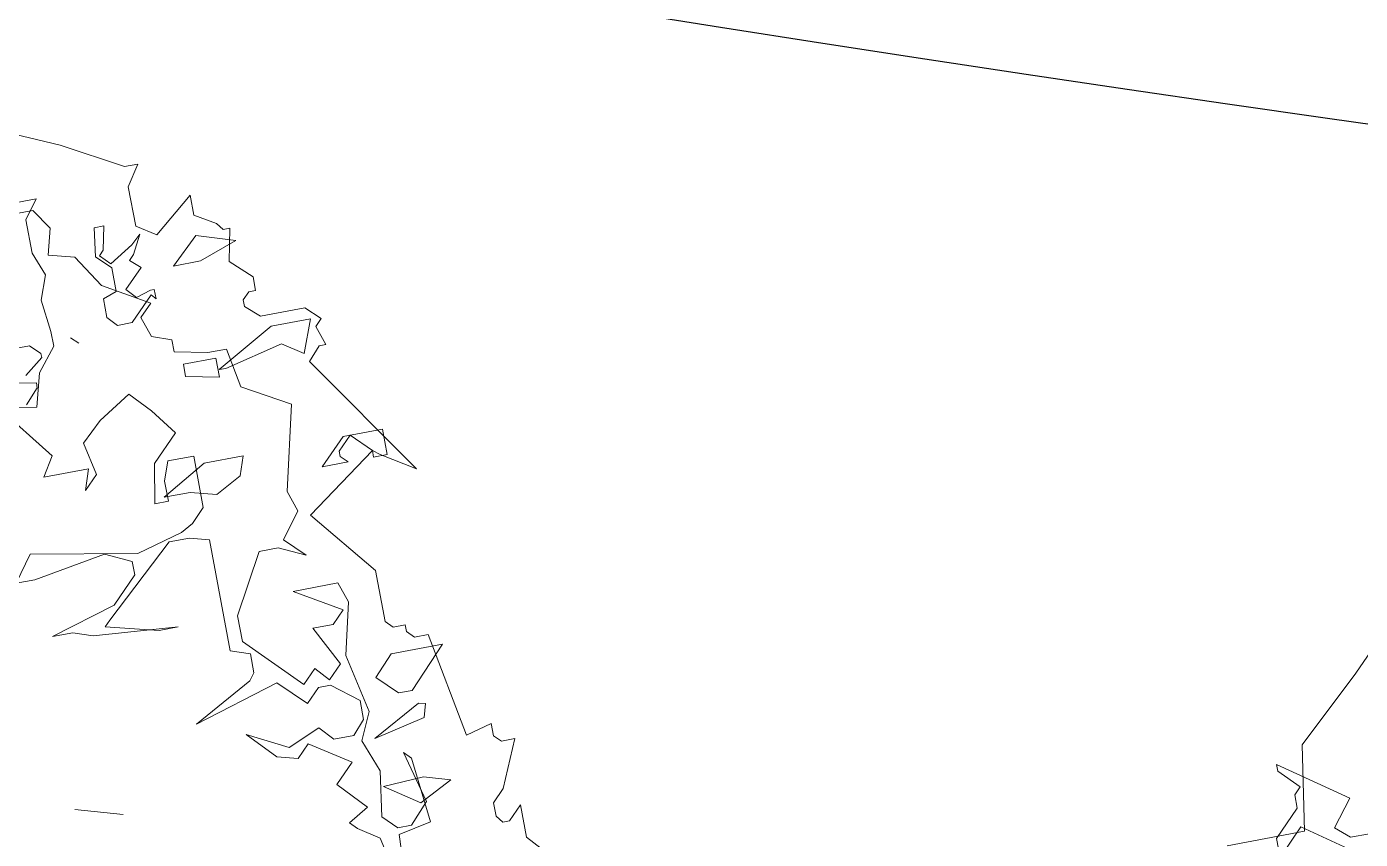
# Model space of a CAD drawing. Header units: millimetres. Extents: x 1418 to 1811, y 1796 to 1956.
# Drawn here: x 1480.551 to 1481.692, y 1863.502 to 1864.197 of the extents above; entities that cross this region are included whole.
import ezdxf

# ---------------------------------------------------------------- set-up
doc = ezdxf.new("R2010")
doc.units = ezdxf.units.MM
doc.layers.add('ARBRE', color=251, linetype='Continuous', lineweight=13)
doc.layers.add('VEGETAIS', color=3, linetype='Continuous')

# ---------------------------------------------------------------- blocks, each defined once
blk = doc.blocks.new('WMF26', base_point=(0, 0.0008))
at = {"color": 85}
for points in [[(11.165, -10.8381), (10.75, -10.8381), (10.6776, -11.2893), (10.3277, -11.6096), (10.2264, -11.7108)], [(2.7169, -11.2893), (2.2584, -11.0851), (1.9455, -10.9106), (1.873, -10.9106), (1.9455, -10.8019), (1.9455, -10.5903), (1.8434, -10.5245), (1.6326, -10.699), (1.6326, -10.5903), (1.5231, -10.5245), (1.4943, -10.4882), (1.4581, -10.4882), (1.4943, -10.3145), (1.3848, -10.2116), (1.3848, -10.1391), (1.4219, -10.1391), (1.4581, -10.1029), (1.4581, -10.0667), (1.3848, -10.0008), (1.1452, -10.0008), (1.072, -9.9284), (1.1082, -9.8921), (1.072, -9.7892), (1.1082, -9.7892), (1.1749, -9.7168), (0.7237, -9.0548), (0.8974, -9.1643), (0.9345, -9.1931), (1.3198, -8.9165), (1.0357, -8.5666), (1.0357, -8.2908), (0.9995, -8.2546), (0.9345, -8.2546), (0.9345, -8.2183), (0.8974, -8.1813), (0.825, -8.1813), (0.7237, -7.6214), (0.5846, -7.6577), (0.5846, -7.5918), (0.5483, -7.5556), (0.4759, -7.5556), (0.5846, -7.3078), (0.6496, -7.2427), (0.6496, -7.1703), (0.6208, -7.1332), (0.5846, -7.1332), (0.5121, -7.2065), (0.5121, -7.0319), (0.4462, -6.9595)]]:
    blk.add_lwpolyline(points, dxfattribs=at)
at = {"color": 63}
for points in [[(2.6692, -10.7723), (2.465, -10.7723), (2.3926, -10.6628), (2.4288, -10.5245), (2.2913, -10.4882), (2.1818, -10.3145), (1.9414, -10.1754), (2.0072, -10.1103), (1.971, -10.0008), (1.8689, -9.9646), (1.8689, -9.8996), (1.6944, -9.8625), (1.5931, -9.8625), (1.5561, -9.6517), (1.3091, -9.5134), (1.4178, -9.0622), (1.3815, -8.9527), (1.4836, -8.8144), (1.3815, -8.7132), (1.5198, -8.7782), (1.6219, -8.7782), (1.7965, -8.4653), (1.7965, -8.327), (1.5198, -8.043), (1.4466, -8.1154), (1.3815, -8.043), (1.3091, -8.1154), (1.4178, -8.327), (1.3091, -8.327), (1.2432, -8.3929), (1.4836, -8.5378), (1.2432, -8.5378), (1.207, -8.4291), (1.2728, -8.1525), (1.207, -7.8396), (1.2728, -7.6939), (1.207, -7.5193), (1.2432, -7.2789), (1.1708, -7.2065), (1.0975, -7.2065), (0.9962, -7.3152), (1.0687, -7.5918), (1.0324, -7.5556), (0.9962, -7.2065), (1.1708, -7.1703), (1.207, -6.4054)], [(1.2432, -7.0319), (1.2728, -7.1703), (1.3815, -7.2427), (1.4178, -7.2789), (1.3091, -7.344), (1.4466, -7.4905), (1.3453, -7.5918), (1.5561, -7.7301), (1.6219, -7.6643), (1.7306, -7.6939), (1.8689, -7.8396), (1.6582, -7.7301), (1.4836, -7.8034), (1.4178, -7.7301), (1.3091, -7.7301), (1.2432, -7.8034), (1.2432, -7.9055), (1.3815, -8.0142), (1.4466, -8.0142), (1.5198, -7.9417), (1.6582, -8.0792), (2.1167, -7.9417), (1.7965, -8.1154), (1.7677, -8.1525), (1.7677, -8.2546), (1.8689, -8.2908), (1.8689, -8.8869), (1.971, -8.9165), (2.0805, -8.9165), (2.465, -8.5666), (2.4955, -8.5378), (2.2188, -8.4653), (2.1167, -8.4653), (2.5679, -8.5016), (2.6692, -8.5378), (2.7787, -8.5378), (2.4288, -8.6407), (2.2913, -8.7782), (2.2913, -8.8506), (2.4288, -8.9165), (2.8149, -8.8506), (2.9162, -8.8506), (2.8149, -8.989), (2.2551, -8.8869), (2.0072, -8.9527), (1.9414, -8.989), (1.8689, -9.0622), (1.8689, -9.3381), (2.0072, -9.3381), (2.0443, -9.2368), (2.0443, -9.1281), (2.1167, -9.1281), (2.0805, -9.3381), (1.9414, -9.4772), (2.0443, -9.6155), (2.1456, -9.7242), (2.3201, -9.6155), (2.4288, -9.5134), (2.3926, -9.3381), (2.465, -9.2656), (2.4288, -9.3751), (2.6692, -9.3751), (2.6041, -9.4772), (2.8437, -9.7892)], [(1.0283, -7.3135), (1.2053, -7.4354), (0.9888, -7.4469), (0.8497, -7.4049), (1.0283, -7.3135), (1.0283, -7.3135)], [(0.9271, -7.754), (1.2037, -7.6931), (0.9411, -7.8347), (0.9056, -7.8248), (0.9271, -7.754), (0.9271, -7.754)], [(1.8327, -9.8255), (1.6582, -9.8255), (1.6582, -9.7242), (1.8327, -9.7604), (1.8327, -9.8255), (1.8327, -9.8255)], [(2.3563, -10.037), (2.3926, -10.0733), (2.3563, -10.037), (2.3563, -10.037)]]:
    blk.add_lwpolyline(points, dxfattribs=at)
at = {"color": 106}
for points in [[(2.586, -7.5449), (2.833, -7.6173), (2.586, -7.5449), (2.586, -7.5449)], [(1.1386, -8.0092), (1.0357, -8.1179), (0.7599, -8.1179), (0.9633, -7.9071), (1.0357, -7.9071), (1.1386, -8.0092), (1.1386, -8.0092)], [(0.9345, -9.1931), (1.0357, -9.2944), (1.1082, -9.222), (1.1082, -9.1931), (1.072, -9.1569), (1.2111, -9.1569), (1.072, -9.2944), (0.8612, -9.2944), (0.8612, -9.1569), (0.9345, -9.1569), (0.9345, -9.1931), (0.9345, -9.1931)], [(2.0624, -9.1528), (1.822, -9.2911), (1.6112, -9.2911), (1.6475, -9.1899), (1.7858, -9.1166), (1.9233, -9.1528), (2.0624, -9.1528), (2.0624, -9.1528)], [(1.6162, -9.7629), (1.6524, -9.7629), (1.3395, -9.9382), (1.1279, -9.9382), (1.1938, -9.7629), (1.3033, -9.8353), (1.6162, -9.7629), (1.6162, -9.7629)], [(2.6881, -9.7678), (2.6149, -9.846), (2.6149, -9.8724), (2.74, -9.8946)], [(2.6618, -9.921), (2.5622, -9.9992), (2.5622, -10.0206), (2.6149, -10.0725), (2.74, -10.0725)], [(2.6149, -10.8299), (2.4354, -10.8299), (2.5095, -10.7303), (2.5095, -10.5508), (2.4617, -10.4248), (2.5095, -10.298), (2.4889, -10.1251), (2.4889, -10.0461), (2.5885, -9.921), (2.6354, -9.7464), (2.9137, -9.7942)], [(2.1843, -10.1441), (2.1843, -10.2437), (2.111, -10.27), (2.111, -10.3968), (2.1843, -10.4709), (2.1629, -10.6224), (2.111, -10.6224), (2.1373, -10.4965), (2.1629, -10.4709), (2.111, -10.4182), (1.9842, -10.4965), (1.9315, -10.5442), (1.9842, -10.4446), (2.0105, -10.4182), (1.9578, -10.3705), (2.0583, -10.27), (2.0105, -10.2182), (1.9315, -10.2437), (1.9109, -10.2437), (1.9109, -10.1918), (1.9315, -10.2182), (2.0583, -10.0922), (2.1373, -10.0922), (2.1843, -10.1441), (2.1843, -10.1441)], [(1.6425, -10.4833), (1.4383, -10.4182), (1.6425, -10.3458), (1.7882, -10.3458), (1.6425, -10.4833), (1.6425, -10.4833)], [(10.3425, -10.7616), (10.6191, -10.5137), (10.9024, -10.5137), (10.9024, -10.5862), (10.7278, -10.55), (10.6554, -10.6158), (10.517, -10.6883), (10.7649, -10.8637), (10.9024, -10.7245), (10.9024, -10.8266), (10.7649, -10.9649), (10.7649, -11.0374), (10.7278, -11.0736), (10.8299, -11.1765), (10.8299, -11.2127), (10.4808, -10.9649), (10.5903, -10.8266), (10.517, -10.7616), (10.4149, -10.7616)]]:
    blk.add_lwpolyline(points, dxfattribs=at)
blk = doc.blocks.new('T2_02')
at = {"xscale": 0.3499999999999943, "yscale": 0.3499999999999943, "zscale": 0.3499999999999943}
blk.add_blockref('WMF26', (-2.2399, 1.997), dxfattribs=at)

msp = doc.modelspace()

# ---------------------------------------------------------------- linework, layer by layer
at = {"layer": 'VEGETAIS'}
msp.add_spline([(1489.4134, 1863.9212), (1485.3832, 1860.7774), (1481.3427, 1862.3657), (1477.9137, 1859.3571), (1473.6925, 1864.3841), (1480.0596, 1864.3842), (1489.4134, 1863.9212)], degree=3, dxfattribs=at)

# ---------------------------------------------------------------- block references
at = {"layer": 'ARBRE', "xscale": 0.4621142716754233, "yscale": 0.4621142716754233, "zscale": 0.4621142716754233, "rotation": 190.6551472559353}
for p in [(1480.0825, 1863.1167), (1482.4891, 1862.823)]:
    msp.add_blockref('T2_02', p, dxfattribs=at)

doc.saveas('drawing.dxf')
